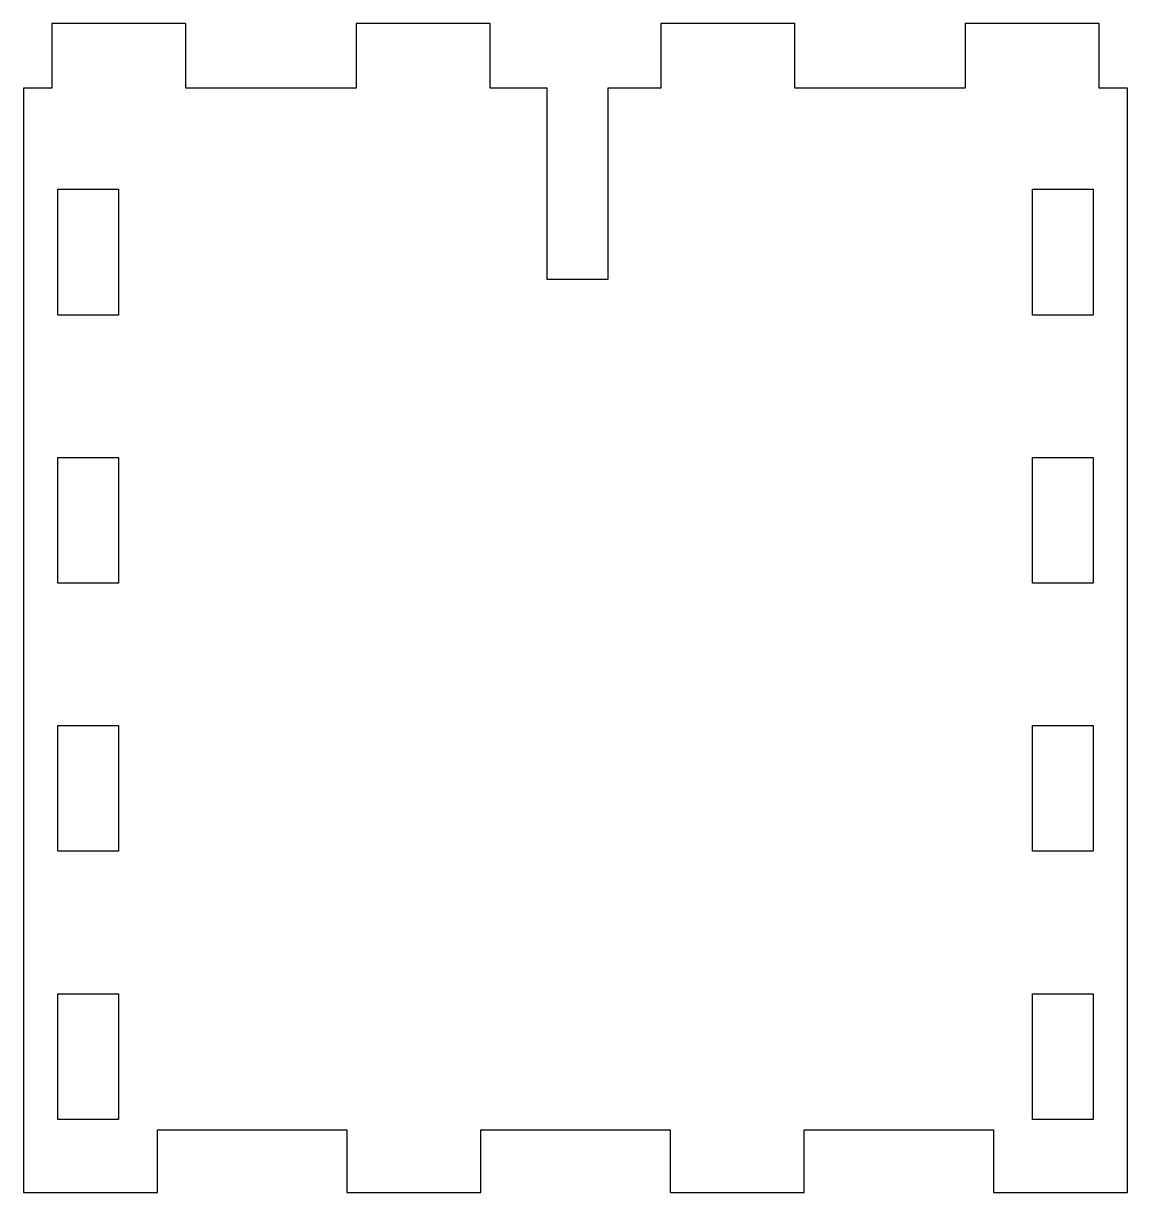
# Model space of a CAD drawing. Header units: millimetres. Extents: x -9.7 to 70.3, y -4.5 to 80.2.
import ezdxf

# ---------------------------------------------------------------- set-up
doc = ezdxf.new("R2010")
doc.units = ezdxf.units.MM

msp = doc.modelspace()

# ---------------------------------------------------------------- linework, layer by layer
for points in [[(28.238, 61.6), (28.238, 75.45), (24.113, 75.45), (24.113, 80.15), (14.4, 80.15), (14.4, 75.45), (2.05, 75.45), (2.05, 80.15), (-7.662, 80.15), (-7.662, 75.45), (-9.713, 75.45), (-9.713, -4.55), (0, -4.55), (0, 0), (13.717, 0), (13.717, -4.55), (23.429, -4.55), (23.429, 0), (37.146, 0), (37.146, -4.55), (46.858, -4.55), (46.858, 0), (60.575, 0), (60.575, -4.55), (70.287, -4.55), (70.287, 75.45), (68.238, 75.45), (68.238, 80.15), (58.525, 80.15), (58.525, 75.45), (46.175, 75.45), (46.175, 80.15), (36.463, 80.15), (36.463, 75.45), (32.638, 75.45), (32.638, 61.6)], [(-2.812, 68.138), (-2.812, 59.025), (-7.213, 59.025), (-7.213, 68.138)], [(67.787, 68.138), (67.787, 59.025), (63.387, 59.025), (63.387, 68.138)], [(-2.812, 48.713), (-2.812, 39.6), (-7.213, 39.6), (-7.213, 48.713)], [(67.787, 48.713), (67.787, 39.6), (63.387, 39.6), (63.387, 48.713)], [(-2.812, 29.288), (-2.812, 20.175), (-7.213, 20.175), (-7.213, 29.288)], [(67.787, 29.288), (67.787, 20.175), (63.387, 20.175), (63.387, 29.288)], [(-2.812, 9.862), (-2.812, 0.75), (-7.213, 0.75), (-7.213, 9.862)], [(67.787, 0.75), (63.387, 0.75), (63.387, 9.862), (67.787, 9.862)]]:
    msp.add_lwpolyline(points, close=True)

doc.saveas('drawing.dxf')
